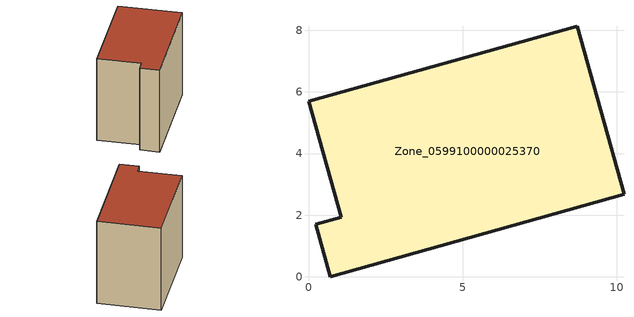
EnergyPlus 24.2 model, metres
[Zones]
Zone_0599100000025370
 floor ground (C_G): 10.24,2.68 0.71,0 0.24,1.7 1.06,1.93 0,5.7 8.72,8.13 z0
 wall outside (C_F): 10.24,2.68 8.72,8.13 0,5.7 1.06,1.93 0.24,1.7 0.71,0 10.24,2.68 z0:8.21
 roof outside (C_R): 0.71,0 10.24,2.68 8.72,8.13 0,5.7 1.06,1.93 0.24,1.7 z8.21
[BUILDING]
Pand.0599100000025370: North Axis=0; Terrain=City; Loads Convergence Tolerance Value=0.04; Temperature Convergence Tolerance Value=0.4; Solar Distribution=FullExterior; Maximum Number of Warmup Days=25; Minimum Number of Warmup Days=1
[Site:Location]
Rotterdam.The.Hague.AP_ZH_NLD Design_Conditions: Latitude=51.96; Longitude=4.45; Time Zone=1; Elevation=-4.5
[SITE:GROUNDTEMPERATURE:BUILDINGSURFACE]
18, 18, 18, 18, 18, 18, 18, 18, 18, 18, 18, 18
[MATERIAL] Thermal Absorptance=0.9; Solar Absorptance=0.7; Visible Absorptance=0.7
Name | Roughness | Thickness | Conductivity | Density | Specific Heat
G.TC.1975-1991 | MediumSmooth | 0.15 | 0.288461 | 540 | 1210
F.TC.1975-1991 | Rough | 0.3 | 0.230769 | 1920 | 840
R.TC.1975-1991 | MediumRough | 0.2 | 0.153846 | 1500 | 1000
[CONSTRUCTION]
C_G: G.TC.1975-1991
C_F: F.TC.1975-1991
C_R: R.TC.1975-1991
[ZONE]
Zone_0599100000025370: Type=1; Multiplier=1; Ceiling Height=Autocalculate; Volume=Autocalculate; Floor Area=autocalculate; Part of Total Floor Area=Yes
[ZONEINFILTRATION:DESIGNFLOWRATE]
Infil_Zone_0599100000025370: Zone or ZoneList or Space or SpaceList=Zone_0599100000025370; Schedule=AlwaysOn; Design Flow Rate Calculation Method=Flow/Area; Flow Rate per Floor Area=0.003; Constant Term Coefficient=1; Temperature Term Coefficient=0; Velocity Term Coefficient=0; Velocity Squared Term Coefficient=0
[HVACTEMPLATE:ZONE:IDEALLOADSAIRSYSTEM]
Zone_0599100000025370: Maximum Heating Supply Air Temperature=50; Minimum Cooling Supply Air Temperature=13; Maximum Heating Supply Air Humidity Ratio=0.0156; Minimum Cooling Supply Air Humidity Ratio=0.0077; Heating Limit=NoLimit; Cooling Limit=NoLimit; Dehumidification Control Type=ConstantSensibleHeatRatio; Cooling Sensible Heat Ratio=0.7; Dehumidification Setpoint=60; Humidification Control Type=None; Humidification Setpoint=30; Outdoor Air Method=None; Outdoor Air Flow Rate per Person=0.00944; Outdoor Air Flow Rate per Zone Floor Area=0; Outdoor Air Flow Rate per Zone=0; Demand Controlled Ventilation Type=None; Outdoor Air Economizer Type=NoEconomizer; Heat Recovery Type=None; Sensible Heat Recovery Effectiveness=0.7; Latent Heat Recovery Effectiveness=0.65
[ZONECONTROL:THERMOSTAT]
ThermostatControl_Zone_0599100000025370: Zone or ZoneList=Zone_0599100000025370; Control Type Schedule=DualSetpointControlType; Control 1=Thermostat_Zone_0599100000025370; Temperature Difference Between Cutout And Setpoint=0
[THERMOSTATSETPOINT:DUALSETPOINT]
Thermostat_Zone_0599100000025370: Heating Setpoint Temperature Schedule=HeatingSetpoint_Zone_0599100000025370; Cooling Setpoint Temperature Schedule=CoolingSetpoint_Zone_0599100000025370
[SCHEDULE:COMPACT]
HeatingSetpoint_Zone_0599100000025370: Through: 12/31, For: AllDays, Until: 24:00, 21
CoolingSetpoint_Zone_0599100000025370: Through: 12/31, For: AllDays, Until: 24:00, 24
DualSetpointControlType: Through: 12/31, For: AllDays, Until: 24:00, 4
AlwaysOn: Through: 12/31, For: AllDays, Until: 24:00, 1
